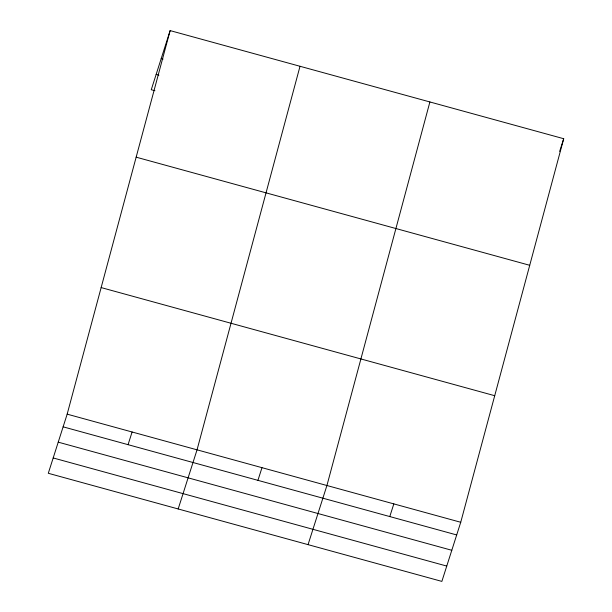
<?xml version="1.0" encoding="UTF-8"?>
<svg xmlns="http://www.w3.org/2000/svg" width="612" height="612" viewBox="0 0 612 612"><rect width="100%" height="100%" fill="white"/><g stroke="black" fill="none" stroke-linecap="round" stroke-linejoin="round"><path stroke-width="0.92" d="M67.167 414.156L170.136 30.6L563.706 138.717L460.737 522.273L441.864 581.4L48.294 473.283L67.167 414.156L460.737 522.273M300.018 66.28L197.041 449.835L178.176 508.962M429.892 101.959L326.923 485.515L308.05 544.642M170.136 30.6L151.263 89.727L154.928 90.729M128.061 444.672L132.1 431.996M257.935 480.351L261.982 467.675M389.783 516.566L393.83 503.89M559.659 151.394L563.706 138.717M161.201 58.607L163.029 59.104M156.159 74.396L158.906 75.154M136.155 157.169L529.724 265.294M101.148 287.579L494.71 395.704M63.12 426.832L456.69 534.949M58.224 442.155L451.794 550.28M53.19 457.952L446.752 566.069"/></g></svg>
